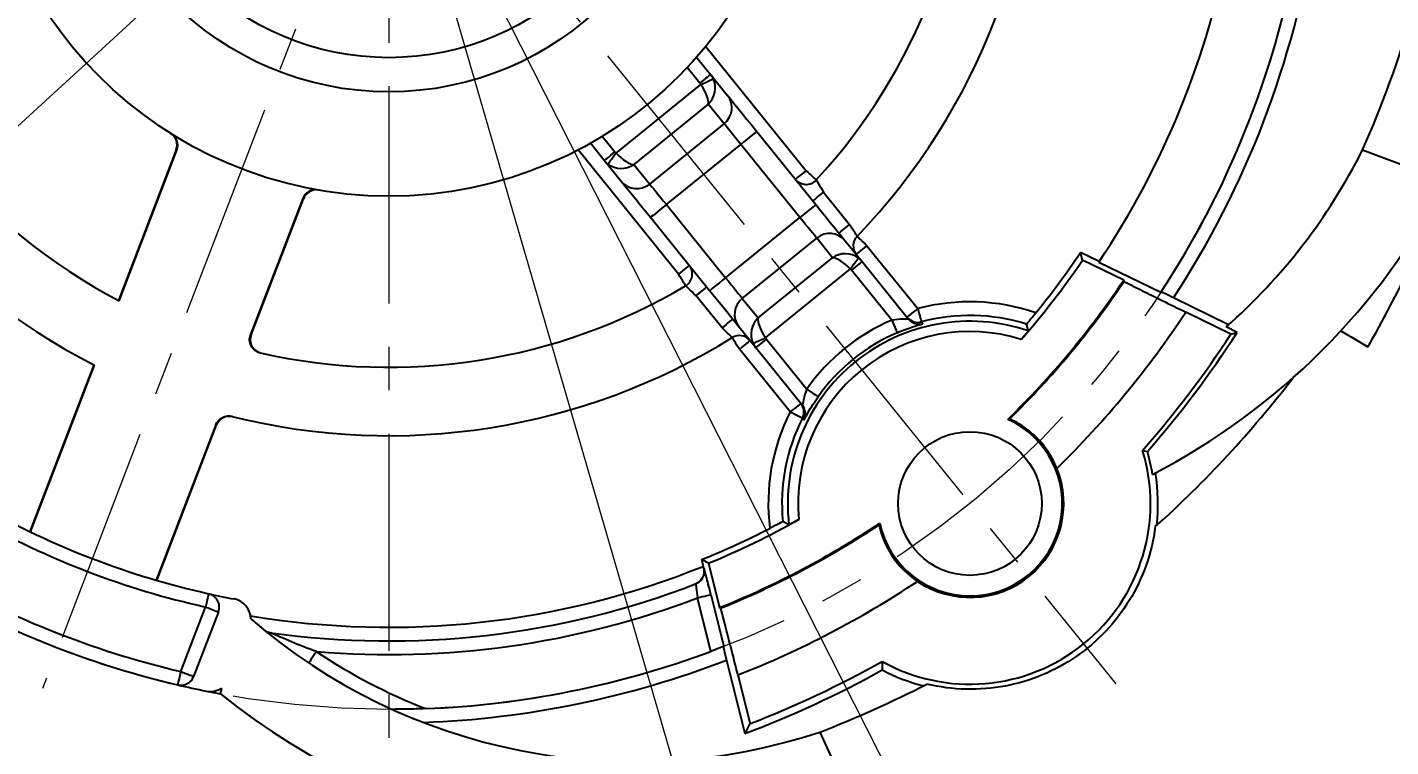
# Model space of a CAD drawing. Header units: millimetres. Extents: x 2517 to 4431, y 863 to 2540.
# Drawn here: x 3353.6 to 3373.54, y 1031.19 to 1041.71 of the extents above; entities that cross this region are included whole.
import ezdxf

# ---------------------------------------------------------------- set-up
doc = ezdxf.new("R2010")
doc.units = ezdxf.units.MM
doc.linetypes.add('CENTER', pattern=[50.8, 31.75, -6.35, 6.35, -6.35])
for name, color, linetype, lineweight in [('中心线', 1, 'CENTER', 9), ('实线', 7, 'Continuous', 25), ('尺寸标注', 2, 'Continuous', 9)]:
    doc.layers.add(name, color=color, linetype=linetype, lineweight=lineweight)
doc.styles.add('st', font='txt.shx')
doc.dimstyles.new('st', dxfattribs={"dimscale": 0.5, "dimtxt": 2.5, "dimasz": 2.5, "dimexe": 1.25, "dimexo": 0, "dimtad": 1, "dimtoh": 1, "dimdsep": 46, "dimtxsty": 'st', "dimcen": 0, "dimclrd": 256, "dimclre": 256, "dimclrt": 3, "dimadec": 3, "dimazin": 2, "dimtfac": 1, "dimtmove": 0, "dimatfit": 1, "dimfxl": 0, "dimlwd": -1, "dimlwe": -1, "dimarcsym": 0})

# ---------------------------------------------------------------- blocks, each defined once
blk = doc.blocks.new('*D321')
at = {"layer": 'Defpoints', "color": 0, "ltscale": 0.1, "transparency": 16777216}
for p in [(3358.889, 1071.325), (3365.061, 1069.99), (3367.979, 1068.918), (3358.889, 1045.236), (3358.889, 1018.012)]:
    blk.add_point(p, dxfattribs=at)
at = {"layer": '尺寸标注', "ltscale": 0.1, "transparency": 16777216}
blk.add_line((3367.979, 1068.918), (3368.255, 1069.637), dxfattribs=at)
blk.add_arc((3358.889, 1045.236), 25.512, 71.8076, 87.1924, dxfattribs=at)
for points in [[(3360.133, 1070.509), (3360.143, 1070.926), (3358.889, 1070.748)], [(3366.924, 1069.669), (3366.784, 1069.277), (3368.031, 1069.054)]]:
    blk.add_solid(points, dxfattribs=at)
at = {"layer": '尺寸标注', "color": 3, "ltscale": 0.1, "transparency": 16777216, "insert": (3363.423, 1071.294), "char_height": 1.25, "attachment_point": 5, "rotation": 350.1286, "style": 'st'}
blk.add_mtext('21°', dxfattribs=at)
blk = doc.blocks.new('*D357')
at = {"layer": 'Defpoints', "color": 0, "ltscale": 0.1, "transparency": 16777216}
for p in [(3368.84, 1054.359), (3348.937, 1036.114)]:
    blk.add_point(p, dxfattribs=at)
at = {"layer": '尺寸标注', "ltscale": 0.1, "transparency": 16777216}
for p, q in [((3369.762, 1055.203), (3378.157, 1062.899)), ((3378.157, 1062.899), (3381.803, 1062.899)), ((3348.937, 1036.114), (3368.84, 1054.359)), ((3348.016, 1035.27), (3347.094, 1034.425))]:
    blk.add_line(p, q, dxfattribs=at)
for points in [[(3369.621, 1055.357), (3369.903, 1055.05), (3368.84, 1054.359)], [(3347.875, 1035.423), (3348.156, 1035.116), (3348.937, 1036.114)]]:
    blk.add_solid(points, dxfattribs=at)
at = {"layer": '尺寸标注', "color": 3, "ltscale": 0.1, "transparency": 16777216, "insert": (3380.136, 1063.836), "char_height": 1.25, "attachment_point": 5, "style": 'st'}
blk.add_mtext('∅27', dxfattribs=at)
blk = doc.blocks.new('*D376')
at = {"layer": 'Defpoints', "color": 0, "ltscale": 0.1, "transparency": 16777216}
for p in [(3358.889, 1045.236), (3369.565, 1024.189)]:
    blk.add_point(p, dxfattribs=at)
at = {"layer": '尺寸标注', "ltscale": 0.1, "transparency": 16777216}
for p, q in [((3358.889, 1045.236), (3369.565, 1024.189)), ((3370.13, 1023.074), (3371.757, 1019.867)), ((3371.757, 1019.867), (3377.069, 1019.867))]:
    blk.add_line(p, q, dxfattribs=at)
blk.add_solid([(3370.316, 1023.169), (3369.944, 1022.98), (3369.565, 1024.189)], dxfattribs=at)
at = {"layer": '尺寸标注', "color": 3, "ltscale": 0.1, "transparency": 16777216, "insert": (3374.569, 1020.805), "char_height": 1.25, "attachment_point": 5, "style": 'st'}
blk.add_mtext('R23.6', dxfattribs=at)
blk = doc.blocks.new('*D377')
at = {"layer": 'Defpoints', "color": 0, "ltscale": 0.1, "transparency": 16777216}
for p in [(3358.889, 1045.236), (3365.231, 1023.44)]:
    blk.add_point(p, dxfattribs=at)
at = {"layer": '尺寸标注', "ltscale": 0.1, "transparency": 16777216}
for p, q in [((3358.889, 1045.236), (3365.231, 1023.44)), ((3365.58, 1022.24), (3367.349, 1016.16)), ((3367.349, 1016.16), (3372.661, 1016.16))]:
    blk.add_line(p, q, dxfattribs=at)
blk.add_solid([(3365.78, 1022.298), (3365.38, 1022.182), (3365.231, 1023.44)], dxfattribs=at)
at = {"layer": '尺寸标注', "color": 3, "ltscale": 0.1, "transparency": 16777216, "insert": (3370.161, 1017.097), "char_height": 1.25, "attachment_point": 5, "style": 'st'}
blk.add_mtext('R22.7', dxfattribs=at)

msp = doc.modelspace()

# ---------------------------------------------------------------- linework, layer by layer
at = {"layer": '中心线', "ltscale": 0.1}
for p, q in [((3358.8888, 1071.3254), (3358.8888, 1018.0124)), ((3358.8888, 1045.2364), (3353.8235, 1032.0409)), ((3358.8888, 1045.2364), (3369.5202, 1032.1077))]:
    msp.add_line(p, q, dxfattribs=at)
msp.add_circle((3358.8888, 1045.2364), 13.5, dxfattribs=at)
at = {"layer": '实线'}
for p, q in [((3363.521, 1041.4229), (3364.9898, 1039.609)), ((3363.4379, 1040.8898), (3363.2527, 1041.1186)), ((3363.389, 1041.268), (3363.5933, 1041.0157)), ((3363.5933, 1041.0157), (3363.8403, 1040.7107)), ((3362.2125, 1039.8654), (3363.4513, 1040.8685)), ((3363.5591, 1040.5813), (3362.4711, 1039.7003)), ((3363.7903, 1040.2957), (3363.5591, 1040.5813)), ((3362.0092, 1040.1117), (3362.1945, 1039.8829)), ((3362.7023, 1039.4147), (3363.7903, 1040.2957)), ((3364.2677, 1040.183), (3365.1332, 1039.1141)), ((3355.7783, 1039.9141), (3354.9333, 1037.7128)), ((3354.9427, 1037.7078), (3355.7874, 1039.9084)), ((3363.1247, 1038.0987), (3361.6558, 1039.9125)), ((3362.0391, 1039.7571), (3361.8347, 1040.0094)), ((3362.9465, 1039.1131), (3364.0345, 1039.9942)), ((3364.9001, 1038.9253), (3364.0345, 1039.9942)), ((3373.1262, 1039.9132), (3374.3438, 1039.458)), ((3362.286, 1039.4521), (3362.0391, 1039.7571)), ((3362.4711, 1039.7003), (3362.7023, 1039.4147)), ((3357.6284, 1039.2017), (3356.8653, 1037.2138)), ((3356.8758, 1037.2115), (3357.639, 1039.1999)), ((3362.9465, 1039.1131), (3363.8121, 1038.0443)), ((3365.2441, 1039.295), (3365.6251, 1038.8245)), ((3363.579, 1037.8555), (3362.7134, 1038.9243)), ((3363.8121, 1038.0443), (3364.9001, 1038.9253)), ((3364.0563, 1037.7427), (3365.1443, 1038.6237)), ((3365.3756, 1038.3382), (3365.1443, 1038.6237)), ((3365.5606, 1038.5863), (3365.8076, 1038.2814)), ((3365.8788, 1038.5112), (3366.6224, 1037.5929)), ((3364.2875, 1037.4571), (3365.3756, 1038.3382)), ((3369.0327, 1038.3026), (3369.003, 1038.4142)), ((3369.2752, 1038.2815), (3369.003, 1038.4142)), ((3365.6341, 1038.173), (3364.3953, 1037.1699)), ((3366.2433, 1037.4254), (3365.6522, 1038.1555)), ((3365.8076, 1038.2814), (3366.4886, 1037.4403)), ((3369.6344, 1038.0092), (3369.0327, 1038.3026)), ((3369.2703, 1038.2741), (3370.177, 1037.8319)), ((3369.639, 1037.9923), (3369.6344, 1038.0092)), ((3363.7599, 1037.3142), (3363.3789, 1037.7846)), ((3364.0563, 1037.7427), (3364.2875, 1037.4571)), ((3371.1681, 1037.3583), (3370.363, 1037.7509)), ((3371.2005, 1037.2211), (3370.5411, 1037.5427)), ((3364.2533, 1037.0227), (3364.0063, 1037.3277)), ((3371.2918, 1037.2465), (3371.1306, 1037.325)), ((3364.4087, 1037.1486), (3364.9999, 1036.4185)), ((3364.7572, 1036.0826), (3364.0137, 1037.0008)), ((3364.9343, 1036.1817), (3364.2533, 1037.0227)), ((3354.5727, 1036.7734), (3353.6369, 1034.3356)), ((3353.6464, 1034.331), (3354.5822, 1036.7686)), ((3367.9633, 1035.9791), (3367.9404, 1035.9752)), ((3356.3592, 1035.8952), (3355.4874, 1033.6243)), ((3355.4976, 1033.6213), (3356.3695, 1035.8927)), ((3366.057, 1034.4355), (3366.0656, 1034.457)), ((3363.459, 1033.9247), (3363.4834, 1033.8268)), ((3363.5619, 1033.8725), (3363.459, 1033.9247)), ((3363.4897, 1033.8013), (3363.4963, 1033.8039)), ((3363.5619, 1033.8725), (3363.7239, 1033.2229)), ((3363.5978, 1032.5843), (3363.403, 1033.3658)), ((3363.597, 1033.4141), (3363.7861, 1032.656)), ((3355.8468, 1032.2889), (3356.2087, 1033.2319)), ((3356.3954, 1033.1602), (3356.0335, 1032.2173)), ((3363.7394, 1033.215), (3363.7239, 1033.2229)), ((3363.825, 1032.4566), (3364.093, 1031.3816)), ((3363.9917, 1032.2391), (3364.1691, 1031.5272)), ((3356.4286, 1031.9624), (3356.4443, 1032.0471)), ((3365.1921, 1031.405), (3365.7312, 1030.222))]:
    msp.add_line(p, q, dxfattribs=at)
at = {"layer": '实线', "flags": 128}
for points in [[(3363.4379, 1040.8898), (3363.4682, 1040.9144), (3363.4974, 1040.938), (3363.5243, 1040.9598), (3363.5478, 1040.9788), (3363.5672, 1040.9945), (3363.5815, 1041.0061), (3363.5904, 1041.0133), (3363.5933, 1041.0157)], [(3363.4513, 1040.8685), (3363.4853, 1040.8846), (3363.518, 1040.9002), (3363.5484, 1040.9146), (3363.5753, 1040.9273), (3363.5978, 1040.938), (3363.6151, 1040.9462), (3363.6265, 1040.9516), (3363.6317, 1040.9541)], [(3363.8403, 1040.7107), (3363.8638, 1040.6817), (3363.8983, 1040.6391), (3363.943, 1040.5839), (3363.9966, 1040.5178), (3364.0576, 1040.4424), (3364.1243, 1040.36), (3364.195, 1040.2727), (3364.2677, 1040.183)], [(3364.0345, 1039.9942), (3363.993, 1040.0455), (3363.9526, 1040.0953), (3363.9145, 1040.1424), (3363.8796, 1040.1855), (3363.849, 1040.2233), (3363.8235, 1040.2548), (3363.8038, 1040.2792), (3363.7903, 1040.2957)], [(3364.2677, 1040.183), (3364.2632, 1040.1793), (3364.2499, 1040.1686), (3364.2284, 1040.1511), (3364.1994, 1040.1277), (3364.1641, 1040.0991), (3364.1238, 1040.0664), (3364.08, 1040.031), (3364.0345, 1039.9942)], [(3362.0391, 1039.7571), (3362.042, 1039.7595), (3362.0509, 1039.7667), (3362.0652, 1039.7783), (3362.0846, 1039.7939), (3362.1081, 1039.813), (3362.135, 1039.8348), (3362.1642, 1039.8584), (3362.1945, 1039.8829)], [(3362.2125, 1039.8654), (3362.1897, 1039.8355), (3362.1677, 1039.8067), (3362.1473, 1039.78), (3362.1293, 1039.7563), (3362.1142, 1039.7366), (3362.1026, 1039.7214), (3362.0949, 1039.7113), (3362.0914, 1039.7067)], [(3364.8344, 1039.4832), (3364.8374, 1039.4856), (3364.8462, 1039.4927), (3364.8606, 1039.5044), (3364.8799, 1039.52), (3364.9035, 1039.5391), (3364.9303, 1039.5609), (3364.9595, 1039.5845), (3364.9898, 1039.609)], [(3364.9898, 1039.609), (3365.0185, 1039.5826), (3365.0461, 1039.5571), (3365.0715, 1039.5337), (3365.0938, 1039.5131), (3365.112, 1039.4963), (3365.1256, 1039.4837), (3365.134, 1039.476), (3365.1368, 1039.4734)], [(3362.7134, 1038.9243), (3362.6407, 1039.0141), (3362.57, 1039.1014), (3362.5033, 1039.1838), (3362.4423, 1039.2591), (3362.3887, 1039.3253), (3362.3441, 1039.3804), (3362.3095, 1039.4231), (3362.286, 1039.4521)], [(3362.7023, 1039.4147), (3362.7157, 1039.3981), (3362.7355, 1039.3738), (3362.761, 1039.3422), (3362.7916, 1039.3044), (3362.8265, 1039.2614), (3362.8646, 1039.2143), (3362.905, 1039.1644), (3362.9465, 1039.1131)], [(3362.9465, 1039.1131), (3362.9011, 1039.0763), (3362.8573, 1039.0409), (3362.817, 1039.0082), (3362.7817, 1038.9796), (3362.7527, 1038.9561), (3362.7311, 1038.9387), (3362.7179, 1038.928), (3362.7134, 1038.9243)], [(3365.1332, 1039.1141), (3365.1288, 1039.1105), (3365.1155, 1039.0997), (3365.094, 1039.0823), (3365.065, 1039.0588), (3365.0296, 1039.0302), (3364.9893, 1038.9976), (3364.9456, 1038.9621), (3364.9001, 1038.9253)], [(3365.0887, 1039.1692), (3365.0916, 1039.1716), (3365.1005, 1039.1787), (3365.1149, 1039.1904), (3365.1342, 1039.206), (3365.1577, 1039.2251), (3365.1846, 1039.2469), (3365.2138, 1039.2705), (3365.2441, 1039.295)], [(3365.1332, 1039.1141), (3365.2059, 1039.0244), (3365.2766, 1038.9371), (3365.3434, 1038.8546), (3365.4043, 1038.7793), (3365.4579, 1038.7132), (3365.5026, 1038.658), (3365.5371, 1038.6153), (3365.5606, 1038.5863)], [(3365.1443, 1038.6237), (3365.1309, 1038.6403), (3365.1112, 1038.6647), (3365.0856, 1038.6962), (3365.055, 1038.734), (3365.0202, 1038.777), (3364.982, 1038.8241), (3364.9416, 1038.874), (3364.9001, 1038.9253)], [(3365.4697, 1038.6987), (3365.4726, 1038.7011), (3365.4815, 1038.7082), (3365.4959, 1038.7199), (3365.5152, 1038.7355), (3365.5387, 1038.7546), (3365.5656, 1038.7764), (3365.5948, 1038.8), (3365.6251, 1038.8245)], [(3365.7234, 1038.3853), (3365.7264, 1038.3877), (3365.7352, 1038.3949), (3365.7496, 1038.4065), (3365.7689, 1038.4222), (3365.7925, 1038.4412), (3365.8194, 1038.463), (3365.8485, 1038.4866), (3365.8788, 1038.5112)], [(3365.7347, 1038.6498), (3365.7375, 1038.6472), (3365.7457, 1038.6393), (3365.759, 1038.6265), (3365.7769, 1038.6092), (3365.7988, 1038.5882), (3365.8237, 1038.5642), (3365.8507, 1038.5382), (3365.8788, 1038.5112)], [(3365.6341, 1038.173), (3365.6569, 1038.2029), (3365.6789, 1038.2317), (3365.6993, 1038.2584), (3365.7174, 1038.2821), (3365.7325, 1038.3019), (3365.7441, 1038.3171), (3365.7518, 1038.3271), (3365.7553, 1038.3317)], [(3363.2801, 1038.2245), (3363.2771, 1038.2221), (3363.2683, 1038.2149), (3363.2539, 1038.2033), (3363.2346, 1038.1877), (3363.211, 1038.1686), (3363.1841, 1038.1468), (3363.155, 1038.1232), (3363.1247, 1038.0987)], [(3365.8076, 1038.2814), (3365.8046, 1038.2789), (3365.7958, 1038.2718), (3365.7814, 1038.2601), (3365.7621, 1038.2445), (3365.7385, 1038.2254), (3365.7116, 1038.2037), (3365.6825, 1038.18), (3365.6522, 1038.1555)], [(3363.2267, 1037.9267), (3363.2248, 1037.93), (3363.219, 1037.9398), (3363.2095, 1037.9556), (3363.1968, 1037.977), (3363.1814, 1038.0031), (3363.1637, 1038.0328), (3363.1446, 1038.0651), (3363.1247, 1038.0987)], [(3363.5344, 1037.9105), (3363.5314, 1037.9081), (3363.5225, 1037.9009), (3363.5082, 1037.8893), (3363.4888, 1037.8736), (3363.4653, 1037.8546), (3363.4384, 1037.8328), (3363.4093, 1037.8092), (3363.3789, 1037.7846)], [(3363.8121, 1038.0443), (3363.7666, 1038.0074), (3363.7229, 1037.972), (3363.6826, 1037.9394), (3363.6472, 1037.9108), (3363.6182, 1037.8873), (3363.5967, 1037.8698), (3363.5834, 1037.8591), (3363.579, 1037.8555)], [(3363.8121, 1038.0443), (3363.8536, 1037.993), (3363.894, 1037.9431), (3363.9322, 1037.896), (3363.967, 1037.8529), (3363.9976, 1037.8151), (3364.0231, 1037.7836), (3364.0429, 1037.7592), (3364.0563, 1037.7427)], [(3364.0063, 1037.3277), (3363.9828, 1037.3567), (3363.9483, 1037.3994), (3363.9036, 1037.4545), (3363.8501, 1037.5207), (3363.7891, 1037.596), (3363.7223, 1037.6784), (3363.6516, 1037.7657), (3363.579, 1037.8555)], [(3366.467, 1037.4671), (3366.47, 1037.4695), (3366.4788, 1037.4767), (3366.4932, 1037.4883), (3366.5125, 1037.5039), (3366.536, 1037.523), (3366.5629, 1037.5448), (3366.5921, 1037.5684), (3366.6224, 1037.5929)], [(3366.6224, 1037.5929), (3366.6324, 1037.5555), (3366.6421, 1037.5194), (3366.651, 1037.4861), (3366.6588, 1037.4569), (3366.6652, 1037.4329), (3366.67, 1037.4149), (3366.673, 1037.4038), (3366.6741, 1037.3998)], [(3363.9154, 1037.44), (3363.9124, 1037.4376), (3363.9035, 1037.4304), (3363.8892, 1037.4188), (3363.8698, 1037.4032), (3363.8463, 1037.3841), (3363.8194, 1037.3623), (3363.7903, 1037.3387), (3363.7599, 1037.3142)], [(3366.2433, 1037.4254), (3366.2585, 1037.3897), (3366.2732, 1037.3554), (3366.2867, 1037.3237), (3366.2985, 1037.2959), (3366.3082, 1037.273), (3366.3155, 1037.2559), (3366.3201, 1037.2452), (3366.3217, 1037.2414)], [(3366.6741, 1037.3998), (3366.6764, 1037.3968), (3366.6856, 1037.3848), (3366.6948, 1037.3728)], [(3368.2401, 1037.2678), (3368.2255, 1037.3199), (3368.2125, 1037.3655)], [(3364.0137, 1037.0008), (3363.9931, 1037.0339), (3363.9733, 1037.0658), (3363.955, 1037.0951), (3363.939, 1037.1209), (3363.9258, 1037.142), (3363.9161, 1037.1577), (3363.9101, 1037.1673), (3363.908, 1037.1706)], [(3364.1691, 1037.1267), (3364.1661, 1037.1242), (3364.1573, 1037.1171), (3364.1429, 1037.1054), (3364.1236, 1037.0898), (3364.1, 1037.0707), (3364.0732, 1037.049), (3364.044, 1037.0253), (3364.0137, 1037.0008)], [(3364.2149, 1037.0843), (3364.2201, 1037.0868), (3364.2316, 1037.0922), (3364.2488, 1037.1004), (3364.2713, 1037.1111), (3364.2983, 1037.1239), (3364.3286, 1037.1383), (3364.3614, 1037.1538), (3364.3953, 1037.1699)], [(3364.4087, 1037.1486), (3364.3784, 1037.124), (3364.3492, 1037.1004), (3364.3224, 1037.0786), (3364.2988, 1037.0596), (3364.2795, 1037.0439), (3364.2651, 1037.0323), (3364.2563, 1037.0251), (3364.2533, 1037.0227)], [(3371.2005, 1037.2211), (3371.2322, 1037.2299), (3371.2918, 1037.2465)], [(3364.9999, 1036.4185), (3365.0317, 1036.3962), (3365.0622, 1036.3748), (3365.0904, 1036.355), (3365.1152, 1036.3376), (3365.1355, 1036.3233), (3365.1507, 1036.3127), (3365.1602, 1036.306), (3365.1636, 1036.3036)], [(3364.9127, 1036.2084), (3364.9097, 1036.206), (3364.9008, 1036.1989), (3364.8865, 1036.1872), (3364.8672, 1036.1716), (3364.8436, 1036.1525), (3364.8167, 1036.1307), (3364.7876, 1036.1071), (3364.7572, 1036.0826)], [(3364.9355, 1035.9918), (3364.9318, 1035.9937), (3364.9215, 1035.999), (3364.9049, 1036.0074), (3364.8827, 1036.0187), (3364.8558, 1036.0324), (3364.8251, 1036.048), (3364.7918, 1036.065), (3364.7572, 1036.0826)], [(3364.9576, 1035.9659), (3364.9551, 1035.9688), (3364.9453, 1035.9803), (3364.9355, 1035.9918)], [(3369.9088, 1035.5213), (3369.9332, 1035.5161), (3369.979, 1035.506)], [(3364.7389, 1034.4326), (3364.6911, 1034.4577), (3364.6491, 1034.48)], [(3356.2523, 1033.4271), (3356.2515, 1033.4233), (3356.249, 1033.4122), (3356.245, 1033.3942), (3356.2395, 1033.3699), (3356.2329, 1033.3403), (3356.2254, 1033.3066), (3356.2172, 1033.27), (3356.2087, 1033.2319)], [(3363.403, 1033.3658), (3363.4406, 1033.3751), (3363.4769, 1033.3842), (3363.5103, 1033.3925), (3363.5396, 1033.3998), (3363.5638, 1033.4058), (3363.5818, 1033.4103), (3363.593, 1033.4131), (3363.597, 1033.4141)], [(3356.2087, 1033.2319), (3356.2452, 1033.2179), (3356.2802, 1033.2045), (3356.3125, 1033.1921), (3356.3408, 1033.1812), (3356.364, 1033.1723), (3356.3812, 1033.1657), (3356.3919, 1033.1616), (3356.3954, 1033.1602)], [(3357.828, 1032.5808), (3357.8063, 1032.5483), (3357.7855, 1032.5171), (3357.7663, 1032.4883), (3357.7495, 1032.4631), (3357.7357, 1032.4424), (3357.7255, 1032.427), (3357.7191, 1032.4176), (3357.717, 1032.4144)], [(3355.8468, 1032.2889), (3355.8378, 1032.251), (3355.8293, 1032.2144), (3355.8213, 1032.1808), (3355.8144, 1032.1513), (3355.8087, 1032.1271), (3355.8045, 1032.1091), (3355.8019, 1032.098), (3355.801, 1032.0942)], [(3355.8468, 1032.2889), (3355.8832, 1032.275), (3355.9182, 1032.2615), (3355.9505, 1032.2491), (3355.9788, 1032.2383), (3356.002, 1032.2293), (3356.0193, 1032.2227), (3356.0299, 1032.2186), (3356.0335, 1032.2173)], [(3364.1691, 1031.5272), (3364.1539, 1031.498), (3364.093, 1031.3816)]]:
    msp.add_lwpolyline(points, dxfattribs=at)
at = {"layer": '实线'}
for centre, radius in [((3358.8888, 1045.2364), 6), ((3358.8888, 1045.2364), 4.475), ((3358.8888, 1045.2364), 3.975), ((3367.3846, 1034.7449), 1.05)]:
    msp.add_circle(centre, radius, dxfattribs=at)
for centre, radius, start, end in [((3358.8888, 1045.2364), 21.1, 71.98834, 66.01166), ((3358.8888, 1045.2364), 21, 71.98834, 66.01166), ((3358.8888, 1045.2364), 9.5, 316.10634, 1.97659), ((3358.8888, 1045.2364), 8.5, 317.31286, 0.78433), ((3358.8888, 1045.2364), 13.7, 326.88073, 351.09056), ((3358.8888, 1045.2364), 12.5, 326.15283, 349.5), ((3358.8888, 1045.2364), 8.5, 197.31286, 242.33845), ((3358.8888, 1045.2364), 13.5, 326.73737, 349.5), ((3358.8888, 1045.2364), 9.5, 196.10634, 243.04235), ((3363.6077, 1040.5282), 0.2956, 308.14498, 38.11855), ((3355.5916, 1039.9858), 0.2, 338.99277, 57.86922), ((3355.6007, 1039.9801), 0.2, 338.99292, 57.96893), ((3359.0754, 1045.1647), 6.2, 237.87266, 237.97243), ((3365.4418, 1043.7746), 8.6, 311.41393, 333.32049), ((3357.8151, 1039.1301), 0.2, 80.03082, 159.00731), ((3362.5129, 1039.6416), 0.2956, 219.88133, 309.85505), ((3364.9898, 1039.609), 0.2, 219, 317.31286), ((3365.4621, 1044.0529), 10, 297.33977, 332.64538), ((3358.8888, 1045.2364), 16.5, 330.19016, 339.5), ((3358.7021, 1045.308), 6.2, 260.02757, 260.12734), ((3365.3338, 1038.3968), 0.2956, 39.88157, 129.85494), ((3365.8788, 1038.5112), 0.2, 136.10634, 219), ((3358.8888, 1045.2364), 12.2, 320.83497, 326), ((3363.1247, 1038.0987), 0.2, 300.68714, 39), ((3358.8888, 1045.2364), 12.2873, 318.80875, 325.6461), ((3358.8888, 1045.2364), 8.5, 257.21567, 300.68714), ((3358.8888, 1045.2364), 12.95, 314.34441, 326.07644), ((3358.8888, 1045.2364), 12.9632, 314.42896, 326.02578), ((3364.2389, 1037.5102), 0.2956, 128.14492, 218.11859), ((3367.3846, 1034.7449), 2.9483, 70.93132, 104.98226), ((3358.8888, 1045.2364), 13.9631, 314.39068, 326.56438), ((3367.3846, 1034.7449), 2.664, 71.26858, 186.73142), ((3367.3846, 1034.7449), 2.9134, 113.06197, 144.93803), ((3366.6224, 1037.5929), 0.2, 219.0009, 284.98462), ((3366.6441, 1037.5662), 0.2, 219.00171, 241.39682), ((3366.6441, 1037.5662), 0.2, 241.39819, 284.71036), ((3367.3846, 1034.7449), 2.7483, 72.46781, 104.98226), ((3358.8888, 1045.2364), 9.5, 256.02341, 301.89366), ((3357.0625, 1037.1398), 0.2, 158.99776, 257.28332), ((3358.7021, 1045.308), 8.3, 257.21482, 257.28872), ((3364.0137, 1037.0008), 0.2, 39, 121.89366), ((3367.3846, 1034.7449), 2.514, 72.63017, 185.36983), ((3367.3846, 1034.7449), 2.7134, 113.06197, 144.93803), ((3358.8888, 1045.2364), 14.6909, 318.60122, 326.93467), ((3358.8888, 1045.2364), 14.7537, 318.73692, 327.21071), ((3364.7573, 1036.0826), 0.2, 333.01515, 38.99937), ((3364.7789, 1036.0558), 0.2, 358.95417, 39.00031), ((3356.5562, 1035.821), 0.2, 76.08988, 159.00584), ((3367.3846, 1034.7449), 2.9483, 153.01774, 187.06868), ((3367.3846, 1034.7449), 2.7483, 153.01774, 185.53219), ((3364.7789, 1036.0558), 0.2, 333.29171, 358.95339), ((3367.3846, 1034.7449), 1.35, 192.31351, 65.68649), ((3358.7021, 1045.308), 9.7, 256.02269, 256.08574), ((3367.3846, 1034.7449), 2.6409, 240.90239, 17.09761), ((3367.3846, 1034.7449), 2.7037, 9.04435, 16.35), ((3367.3846, 1034.7449), 1.3718, 236.01278, 21.98722), ((3367.3846, 1034.7449), 2.75, 353.35713, 9.36528), ((3358.8888, 1045.2364), 12.3, 240.58503, 257.41497), ((3358.8888, 1045.2364), 12.1, 240.58503, 257.41497), ((3358.8888, 1045.2364), 12.2, 292, 297.16503), ((3358.8888, 1045.2364), 12.2873, 292.3539, 299.19125), ((3358.8888, 1045.2364), 12.95, 291.92356, 303.65559), ((3358.8888, 1045.2364), 12.9632, 291.97422, 303.57104), ((3358.8888, 1045.2364), 12.3, 260.53172, 291.93454), ((3363.3022, 1033.7555), 0.2, 329.57958, 14.00116), ((3358.8888, 1045.2364), 13.3, 241.22181, 256.77819), ((3358.8888, 1045.2364), 12.5, 262.04029, 291.02766), ((3363.3022, 1033.7555), 0.2, 291.02772, 329.57996), ((3358.8888, 1045.2364), 13.9631, 291.43562, 303.60932), ((3358.8888, 1045.2364), 13.5, 241.22181, 256.77819), ((3356.2087, 1033.2319), 0.2, 339, 77.41497), ((3358.8888, 1045.2364), 12.1, 257.41497, 259.21948), ((3356.5694, 1033.0552), 0.3, 0.71421, 79.21948), ((3358.8888, 1045.2364), 12.7, 265.20873, 290.82111), ((3362.4888, 1039.5691), 8.6, 229.19934, 288.32049), ((3357.1855, 1033.0549), 0.2, 230.85016, 262.04029), ((3362.4888, 1039.5691), 8.4, 236.29862, 248.62042), ((3358.8888, 1045.2364), 13.5, 272.28354, 290.41514), ((3358.8888, 1045.2364), 13.7, 272.10878, 291.11927), ((3358.8888, 1045.2364), 14.6909, 291.06533, 299.39878), ((3379.6994, 1032.4735), 13.5992, 180.15248, 180.6773), ((3355.8468, 1032.2889), 0.2, 256.77819, 339), ((3358.8888, 1045.2364), 14.8, 290.58769, 299.16511), ((3367.3846, 1034.7449), 2.75, 242.18095, 255.66922), ((3358.8888, 1045.2364), 13.5, 256.77819, 258.59407), ((3356.2783, 1032.2971), 0.3, 258.59407, 303.58116), ((3358.8888, 1045.2364), 13.5, 258.59407, 259.5), ((3362.6999, 1039.7515), 10, 231.16078, 287.64538)]:
    msp.add_arc(centre, radius, start, end, dxfattribs=at)
for centre, major_axis, ratio, start_param, end_param in [((3363.3759, 1040.8075), (0.0797, 0.2982), 0.9162457, 4.1243864, 5.450204), ((3363.3602, 1040.8269), (0.2331, 0.1888), 0.9903538, 6.0382066, 6.2831853), ((3363.3602, 1040.8269), (0.0649, -0.0801), 0.9701425, 1.3258177, 1.5707963), ((3363.3759, 1040.8075), (-0.1677, 0.2501), 0.3210395, 3.4155244, 4.7413421), ((3362.2722, 1039.9459), (0.2331, 0.1888), 0.9903538, 3.1415927, 3.3865713), ((3362.2879, 1039.9264), (0.3083, 0.0159), 0.9162457, 3.9745739, 5.3003916), ((3362.2722, 1039.9459), (-0.0649, 0.0801), 0.9701425, 1.5707963, 1.815775), ((3362.2879, 1039.9264), (-0.2097, 0.216), 0.3210395, 1.5418432, 2.8676609), ((3365.5587, 1038.112), (0.3083, 0.0159), 0.9162457, 0.8329813, 2.1587989), ((3365.5587, 1038.112), (-0.2097, 0.216), 0.3210395, 4.6834359, 6.0092535), ((3365.5744, 1038.0926), (0.2331, 0.1888), 0.9903538, 0, 0.2449787), ((3365.5744, 1038.0926), (0.0649, -0.0801), 0.9701425, 1.5707963, 1.815775), ((3364.4707, 1037.2309), (0.0797, 0.2982), 0.9162457, 0.9827937, 2.3086114), ((3364.4707, 1037.2309), (-0.1677, 0.2501), 0.3210395, 0.2739318, 1.5997494), ((3364.4864, 1037.2115), (-0.0649, 0.0801), 0.9701425, 1.3258177, 1.5707963), ((3364.4864, 1037.2115), (0.2331, 0.1888), 0.9903538, 2.896614, 3.1415927)]:
    msp.add_ellipse(centre, major_axis=major_axis, ratio=ratio, start_param=start_param, end_param=end_param, dxfattribs=at)
for points, knots in [([(3373.1262, 1039.9132), (3373.7024, 1041.2136), (3374.1117, 1042.6077), (3374.3779, 1044.4224), (3374.4189, 1044.7898), (3374.4752, 1045.5254), (3374.4905, 1045.8934), (3374.4983, 1046.9969), (3374.4525, 1047.7315), (3374.3563, 1048.4603)], [0, 0, 0, 0, 0.5, 0.5, 0.625, 0.625, 0.75, 0.75, 1, 1, 1, 1]), ([(3357.8633, 1039.3247), (3357.807, 1039.3344), (3357.7557, 1039.3192), (3357.6806, 1039.271), (3357.6541, 1039.2373), (3357.639, 1039.1999)], [0, 0, 0, 0, 0.5, 0.5, 1, 1, 1, 1]), ([(3365.1368, 1039.4734), (3365.1368, 1039.4734), (3365.1489, 1039.453), (3365.1886, 1039.3865), (3365.2161, 1039.341), (3365.2441, 1039.295)], [0, 0, 0, 0, 0.5, 0.5, 1, 1, 1, 1]), ([(3365.6251, 1038.8245), (3365.6534, 1038.779), (3365.6814, 1038.7343), (3365.7223, 1038.6694), (3365.7347, 1038.6498), (3365.7347, 1038.6498)], [0, 0, 0, 0, 0.5, 0.5, 1, 1, 1, 1]), ([(3363.3789, 1037.7846), (3363.3398, 1037.8216), (3363.3011, 1037.8578), (3363.2442, 1037.9106), (3363.2267, 1037.9267), (3363.2267, 1037.9267)], [0, 0, 0, 0, 0.5, 0.5, 1, 1, 1, 1]), ([(3369.639, 1037.9923), (3369.6394, 1037.9908), (3369.6633, 1037.9779), (3369.7546, 1037.931), (3369.822, 1037.8971), (3370.0717, 1037.7727), (3370.3041, 1037.6583), (3370.5411, 1037.5427)], [0, 0, 0, 0, 0.25, 0.25, 0.5, 0.5, 1, 1, 1, 1]), ([(3370.363, 1037.7509), (3370.3153, 1037.7742), (3370.2686, 1037.7968), (3370.2012, 1037.8289), (3370.1811, 1037.8382), (3370.1808, 1037.8378)], [0, 0, 0, 0, 0.5, 0.5, 1, 1, 1, 1]), ([(3368.3478, 1037.5314), (3368.3134, 1037.4892), (3368.2796, 1037.448), (3368.2284, 1037.3857), (3368.2123, 1037.3661), (3368.2125, 1037.3655)], [0, 0, 0, 0, 0.5, 0.5, 1, 1, 1, 1]), ([(3363.908, 1037.1706), (3363.908, 1037.1706), (3363.8915, 1037.1868), (3363.8366, 1037.2402), (3363.7986, 1037.277), (3363.7599, 1037.3142)], [0, 0, 0, 0, 0.5, 0.5, 1, 1, 1, 1]), ([(3366.4886, 1037.4403), (3366.4893, 1037.4394), (3366.4532, 1037.441), (3366.3594, 1037.4389), (3366.3013, 1037.4349), (3366.2433, 1037.4254)], [0, 0, 0, 0, 0.5, 0.5, 1, 1, 1, 1]), ([(3366.3217, 1037.2414), (3366.3565, 1037.2557), (3366.4327, 1037.2871), (3366.5365, 1037.3236), (3366.6052, 1037.3454), (3366.6246, 1037.3512), (3366.626, 1037.3516)], [0, 0, 0, 0, 0.2938925, 0.6440823, 0.9757203, 1, 1, 1, 1]), ([(3366.626, 1037.3516), (3366.6453, 1037.3574), (3366.6858, 1037.3694), (3366.6917, 1037.3716), (3366.6948, 1037.3728)], [0, 0, 0, 0, 0.4767698, 1, 1, 1, 1]), ([(3357.0079, 1036.9471), (3356.9516, 1036.9599), (3356.9025, 1036.9977), (3356.8488, 1037.0981), (3356.8446, 1037.1599), (3356.8653, 1037.2138)], [0, 0, 0, 0, 0.5, 0.5, 1, 1, 1, 1]), ([(3368.2401, 1037.2678), (3368.2401, 1037.2677), (3368.2384, 1037.2654), (3368.235, 1037.2612), (3368.2316, 1037.257), (3368.2264, 1037.2508), (3368.2201, 1037.2432), (3368.2136, 1037.2354), (3368.2056, 1037.226), (3368.1967, 1037.2156), (3368.1873, 1037.2046), (3368.1767, 1037.1922), (3368.1658, 1037.1796), (3368.1559, 1037.1681), (3368.1455, 1037.1561), (3368.1351, 1037.1443)], [0, 0, 0, 0, 0.00004759373, 0.00004759373, 0.00004759373, 0.00009510557, 0.00009510557, 0.00009510557, 0.00014386629, 0.00014386629, 0.00014386629, 0.00019591639, 0.00019591639, 0.00019591639, 0.00024289214, 0.00024289214, 0.00024289214, 0.00024289214]), ([(3367.6425, 1026.3684), (3368.7549, 1026.8846), (3369.8283, 1027.5024), (3371.354, 1028.5745), (3371.848, 1028.9559), (3372.7938, 1029.7561), (3373.2472, 1030.1759), (3374.5477, 1031.4918), (3375.3352, 1032.4443), (3376.3876, 1033.9779), (3376.7167, 1034.5068), (3377.1709, 1035.3153), (3377.3161, 1035.5876), (3377.5244, 1036.0003), (3377.5923, 1036.1385), (3377.6916, 1036.3467), (3377.7243, 1036.4162), (3377.7647, 1036.5032), (3377.7729, 1036.5211), (3377.7874, 1036.5525), (3377.7938, 1036.5663), (3377.8091, 1036.5996), (3377.8147, 1036.6113), (3377.8151, 1036.6112)], [0, 0, 0, 0, 0.25, 0.25, 0.375, 0.375, 0.5, 0.5, 0.75, 0.75, 0.875, 0.875, 0.9375, 0.9375, 0.96875, 0.96875, 0.984375, 0.984375, 0.9882813, 0.9882813, 0.9921875, 0.9921875, 1, 1, 1, 1]), ([(3364.9999, 1036.4185), (3364.9786, 1036.3638), (3364.9627, 1036.3082), (3364.941, 1036.2165), (3364.9351, 1036.1808), (3364.9343, 1036.1817)], [0, 0, 0, 0, 0.5, 0.5, 1, 1, 1, 1]), ([(3364.9817, 1036.0091), (3364.9819, 1036.0095), (3364.9896, 1036.0236), (3365.0247, 1036.0871), (3365.0855, 1036.1887), (3365.1377, 1036.2655), (3365.1636, 1036.3036)], [0, 0, 0, 0, 0.0105881, 0.3477199, 0.6762923, 1, 1, 1, 1]), ([(3356.3592, 1035.8952), (3356.3766, 1035.9407), (3356.4109, 1035.9788), (3356.4964, 1036.0232), (3356.547, 1036.0294), (3356.5943, 1036.0176)], [0, 0, 0, 0, 0.5, 0.5, 1, 1, 1, 1]), ([(3364.9576, 1035.9659), (3364.9581, 1035.9666), (3364.9597, 1035.9686), (3364.9728, 1035.9928), (3364.9817, 1036.0091)], [0, 0, 0, 0, 0.3279313, 1, 1, 1, 1]), ([(3368.6566, 1035.2585), (3368.6317, 1035.3201), (3368.6028, 1035.3788), (3368.5377, 1035.4903), (3368.5011, 1035.5435), (3368.3878, 1035.6869), (3368.305, 1035.7642), (3368.1555, 1035.8796), (3368.0887, 1035.9185), (3367.993, 1035.9685), (3367.9653, 1035.9795), (3367.9633, 1035.9791)], [0, 0, 0, 0, 0.125, 0.125, 0.25, 0.25, 0.5, 0.5, 0.75, 0.75, 1, 1, 1, 1]), ([(3364.6491, 1034.48), (3364.6486, 1034.4802), (3364.6259, 1034.4685), (3364.5548, 1034.4317), (3364.5071, 1034.4069), (3364.4587, 1034.3821)], [0, 0, 0, 0, 0.5, 0.5, 1, 1, 1, 1]), ([(3364.8816, 1034.5096), (3364.8457, 1034.4896), (3364.8104, 1034.4703), (3364.7563, 1034.4412), (3364.7393, 1034.4324), (3364.7389, 1034.4326)], [0, 0, 0, 0, 0.5, 0.5, 1, 1, 1, 1]), ([(3366.057, 1034.4355), (3366.0563, 1034.4336), (3366.0613, 1034.4039), (3366.0902, 1034.3002), (3366.1146, 1034.2263), (3366.1959, 1034.0571), (3366.2544, 1033.9597), (3366.4094, 1033.7728), (3366.5073, 1033.6819), (3366.6177, 1033.6075)], [0, 0, 0, 0, 0.25, 0.25, 0.5, 0.5, 0.75, 0.75, 1, 1, 1, 1]), ([(3370.0956, 1034.4083), (3370.0708, 1034.2145), (3370.0258, 1034.0265), (3369.8968, 1033.6622), (3369.8133, 1033.4882), (3369.6148, 1033.1653), (3369.4985, 1033.014), (3369.2368, 1032.7387), (3369.0937, 1032.6168), (3368.7845, 1032.4037), (3368.6164, 1032.312), (3368.2678, 1032.1666), (3368.0873, 1032.1125), (3367.7144, 1032.042), (3367.5204, 1032.026), (3367.1367, 1032.0354), (3366.9454, 1032.0602), (3366.7546, 1032.1065)], [0, 0, 0, 0, 0.125, 0.125, 0.25, 0.25, 0.375, 0.375, 0.5, 0.5, 0.625, 0.625, 0.75, 0.75, 0.875, 0.875, 1, 1, 1, 1]), ([(3363.4897, 1033.8013), (3363.5042, 1033.7434), (3363.4909, 1033.6885), (3363.4429, 1033.6092), (3363.408, 1033.5818), (3363.369, 1033.5669)], [0, 0, 0, 0, 0.5, 0.5, 1, 1, 1, 1]), ([(3363.5183, 1033.7242), (3363.5124, 1033.7467), (3363.5001, 1033.7934), (3363.4976, 1033.8003), (3363.4963, 1033.8039)], [0, 0, 0, 0, 0.4829072, 1, 1, 1, 1]), ([(3363.597, 1033.4141), (3363.5895, 1033.4441), (3363.5711, 1033.5179), (3363.544, 1033.6247), (3363.5245, 1033.701), (3363.5187, 1033.7229), (3363.5183, 1033.7242)], [0, 0, 0, 0, 0.2494368, 0.6140342, 0.9761578, 1, 1, 1, 1]), ([(3363.374, 1033.5688), (3363.3749, 1033.5691), (3363.3785, 1033.5465), (3363.3892, 1033.4711), (3363.3961, 1033.4188), (3363.403, 1033.3658)], [0, 0, 0, 0, 0.5, 0.5, 1, 1, 1, 1]), ([(3363.9917, 1032.2391), (3363.9598, 1032.367), (3363.9283, 1032.4925), (3363.8687, 1032.7276), (3363.8412, 1032.8354), (3363.7713, 1033.106), (3363.7422, 1033.2136), (3363.7394, 1033.215)], [0, 0, 0, 0, 0.25, 0.25, 0.5, 0.5, 1, 1, 1, 1]), ([(3357.828, 1032.5808), (3357.7048, 1032.6261), (3357.583, 1032.6739), (3357.4038, 1032.7483), (3357.3447, 1032.7736), (3357.2604, 1032.8106), (3357.2326, 1032.823), (3357.1831, 1032.8453), (3357.1578, 1032.8568), (3357.1578, 1032.8568)], [0, 0, 0, 0, 0.5, 0.5, 0.75, 0.75, 0.875, 0.875, 1, 1, 1, 1]), ([(3363.7861, 1032.656), (3363.7856, 1032.6558), (3363.7649, 1032.6477), (3363.6956, 1032.6211), (3363.6472, 1032.6027), (3363.5978, 1032.5843)], [0, 0, 0, 0, 0.5, 0.5, 1, 1, 1, 1]), ([(3363.7779, 1032.6528), (3363.7774, 1032.6526), (3363.7824, 1032.6311), (3363.7998, 1032.5586), (3363.8122, 1032.508), (3363.825, 1032.4566)], [0, 0, 0, 0, 0.5, 0.5, 1, 1, 1, 1]), ([(3359.4267, 1031.7471), (3359.3323, 1031.7433), (3359.2392, 1031.7406), (3359.1026, 1031.738), (3359.0576, 1031.7374), (3358.998, 1031.7368), (3358.9792, 1031.7367), (3358.9487, 1031.7365), (3358.9377, 1031.7365), (3358.9377, 1031.7365)], [0, 0, 0, 0, 0.5, 0.5, 0.75, 0.75, 0.875, 0.875, 1, 1, 1, 1])]:
    msp.add_open_spline(points, degree=3, knots=knots, dxfattribs=at)
for points in [[(3354.9333, 1037.7128), (3354.9333, 1037.7128), (3354.9333, 1037.7128), (3354.9333, 1037.7128)], [(3354.9427, 1037.7079), (3354.9427, 1037.7079), (3354.9427, 1037.7079), (3354.9427, 1037.7078)], [(3372.8086, 1037.2685), (3372.9409, 1037.1903), (3373.0732, 1037.1121), (3373.2055, 1037.0338)], [(3354.5727, 1036.7734), (3354.5727, 1036.7734), (3354.5727, 1036.7734), (3354.5727, 1036.7734)], [(3354.5822, 1036.7686), (3354.5821, 1036.7686), (3354.5821, 1036.7686), (3354.5821, 1036.7686)], [(3370.0956, 1034.4083), (3370.8324, 1035.0689), (3371.5049, 1035.7954), (3372.1056, 1036.5788)], [(3363.4834, 1033.8268), (3363.4855, 1033.8183), (3363.4876, 1033.8098), (3363.4897, 1033.8013)], [(3365.1921, 1031.405), (3365.7221, 1031.6095), (3366.244, 1031.8434), (3366.7546, 1032.1065)]]:
    msp.add_open_spline(points, degree=3, dxfattribs=at)

# ---------------------------------------------------------------- dimensions: what is measured, and where the dimension line sits
at = {"layer": '尺寸标注', "ltscale": 0.1}
dim = msp.add_angular_dim_2l(base=(3365.0606, 1069.9905), line1=((3358.8888, 1071.3254), (3358.8888, 1018.0124)), line2=((3358.8888, 1045.2364), (3367.9794, 1068.9184)), dimstyle='st', dxfattribs=at)
dim.commit()
dim.dimension.update_dxf_attribs({"geometry": '*D321', "text_midpoint": (3363.2625, 1070.3706), "dimtype": 162})
dim = msp.add_diameter_dim_2p(p1=(3348.9371, 1036.1142), p2=(3368.8404, 1054.3586), dimstyle='st', dxfattribs=at)
dim.commit()
dim.dimension.update_dxf_attribs({"geometry": '*D357', "text_midpoint": (3380.1364, 1062.8989), "dimtype": 163})
for mpoint, picture, middle in [((3369.5645, 1024.1891), '*D376', (3374.5691, 1019.8674)), ((3365.2306, 1023.4403), '*D377', (3370.1614, 1016.1599))]:
    dim = msp.add_radius_dim(center=(3358.8888, 1045.2364), mpoint=mpoint, dimstyle='st', override={"dimtol": 0, "dimlim": 0, "dimtp": 0, "dimtm": 0, "dimtfac": 1, "dimtdec": 1, "dimtolj": 0, "dimtzin": 8}, dxfattribs=at)
    dim.commit()
    dim.dimension.update_dxf_attribs({"geometry": picture, "text_midpoint": middle, "dimtype": 164})

doc.saveas('drawing.dxf')
